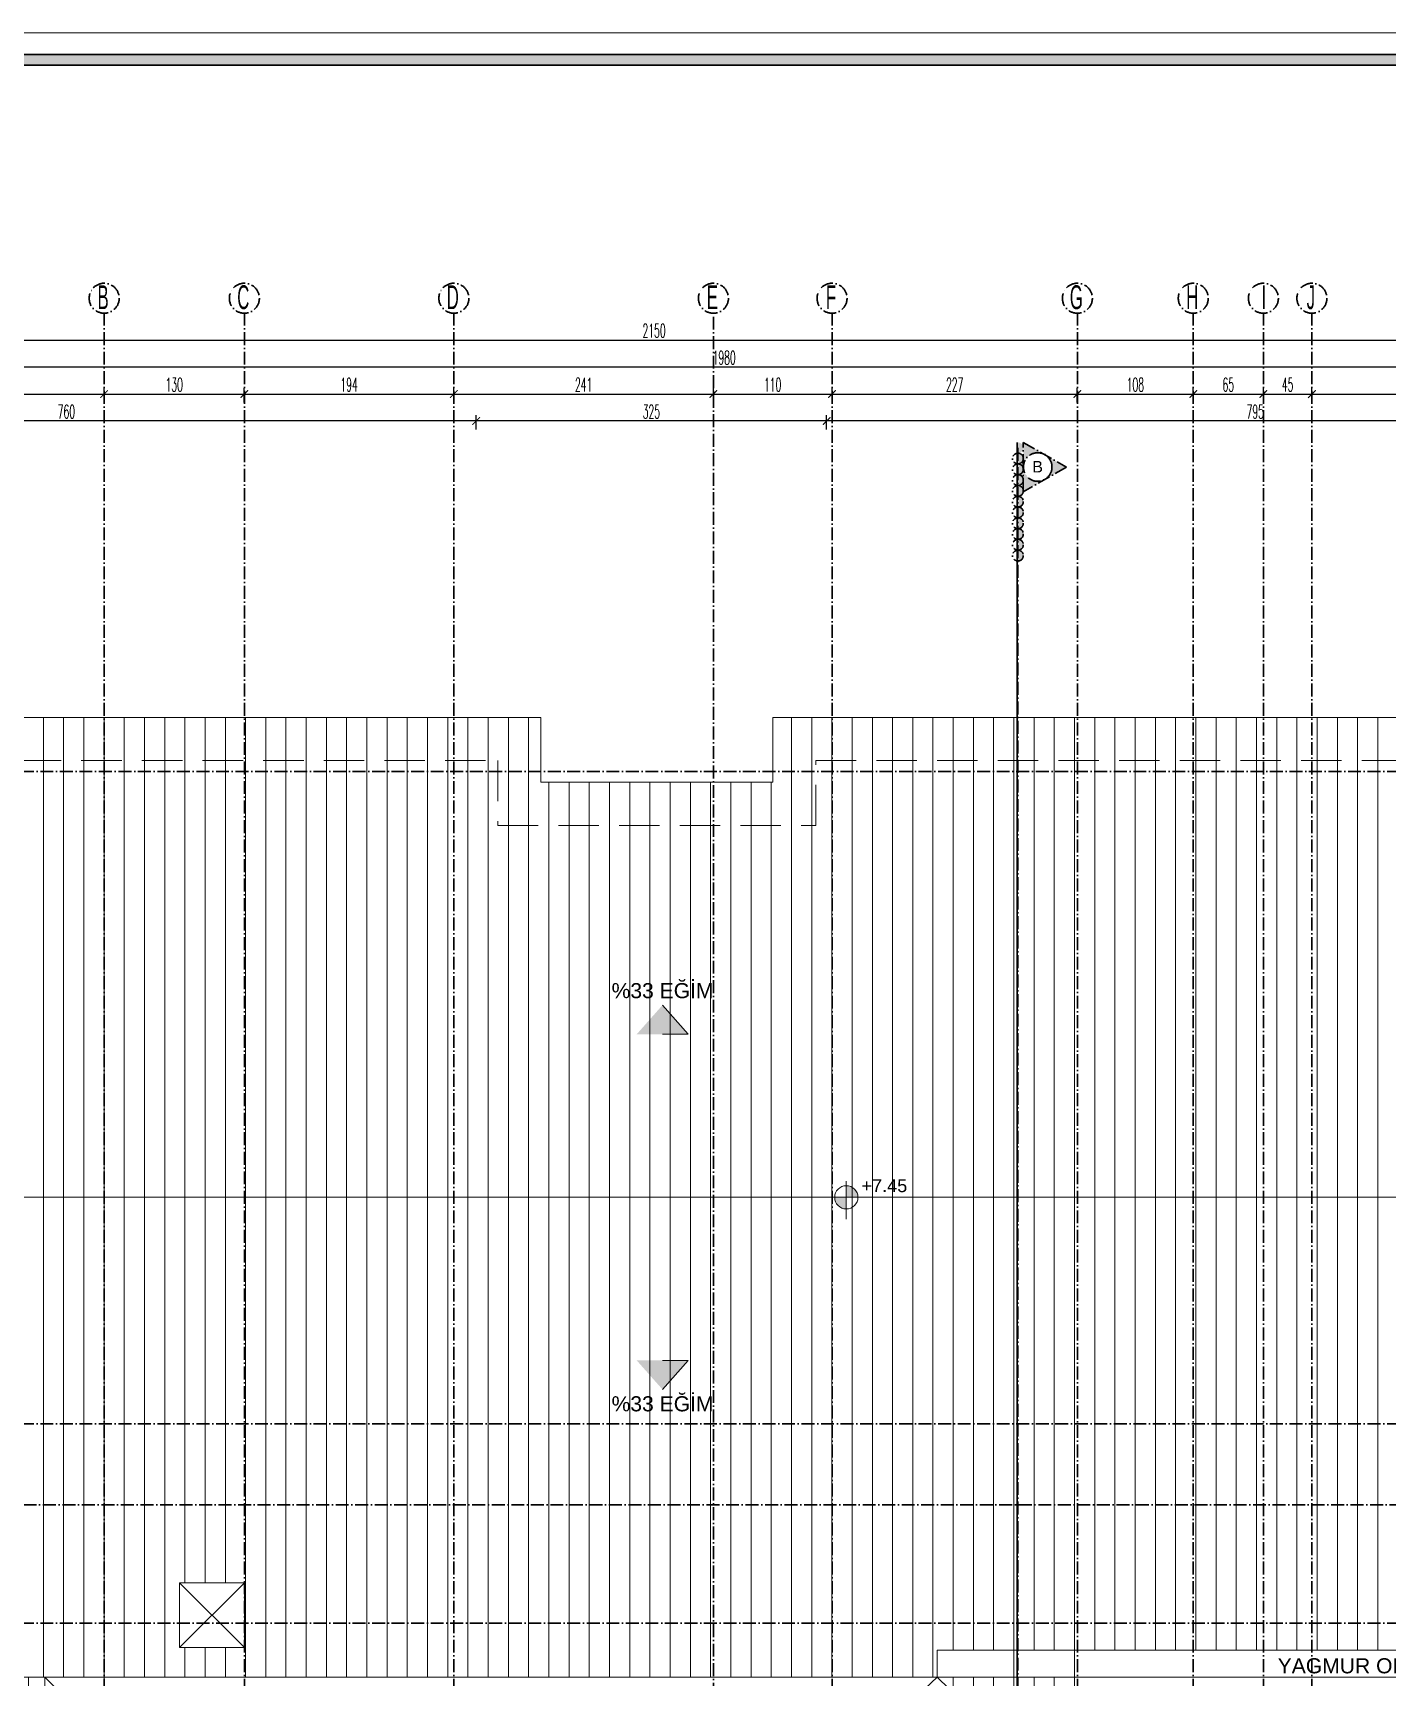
# Model space of a CAD drawing. Extents: x 775040 to 808375, y 4159409 to 4163651.
# Drawn here: x 788072 to 789327, y 4161764 to 4163289 of the extents above; entities that cross this region are included whole.
import ezdxf
from ezdxf.enums import TextEntityAlignment as Align

# ---------------------------------------------------------------- set-up
doc = ezdxf.new("R2010")
doc.units = 0
doc.header["$MEASUREMENT"] = 0
doc.header["$PDMODE"] = 3
for name, pattern in [('ACAD_ISO10W100', [18, 12, -3, 0, -3]), ('DUZ', [500, 500]), ('HIDDEN', [0.375, 0.25, -0.125])]:
    doc.linetypes.add(name, pattern=pattern)
doc.layers.get('0').update_dxf_attribs({"linetype": 'DUZ'})
for name, color, linetype, lineweight in [('KALIN', 30, 'Continuous', 18), ('yazı1', 53, 'Continuous', 15), ('Z_aks', 2, 'ACAD_ISO10W100', 30), ('Z_antet', 31, 'Continuous', 30), ('Z_dış ölçü', 115, 'Continuous', 25), ('Z_g6', 6, 'Continuous', 20), ('Z_kesit yazısı', 190, 'Continuous', 18), ('Z_kesit çizgisi', 6, 'ACAD_ISO10W100', 30), ('Z_tarama', 8, 'Continuous', 5), ('Z_yazı', 4, 'Continuous', 20), ('Z_zemin kat emsal', 1, 'Continuous', 9)]:
    doc.layers.add(name, color=color, linetype=linetype, lineweight=lineweight)
doc.styles.add('ARIAL', font='ariblk.ttf', dxfattribs={"height": 1})
doc.styles.add('KOT', font='ROMANS.SHX')
doc.styles.add('OLCUIC', font='ROMANS.SHX', dxfattribs={"width": 0.5})
doc.styles.add('SIMPLEX', font='arial.ttf', dxfattribs={"width": 0.5})
doc.dimstyles.new('ölçü 50', dxfattribs={"dimtxt": 12.5, "dimasz": 7, "dimexe": 5.3, "dimexo": 5, "dimgap": 2.5, "dimtad": 1, "dimdec": 0, "dimzin": 9, "dimdsep": 46, "dimtxsty": 'OLCUIC', "dimblk1": 'ARCHTICK', "dimblk2": 'ARCHTICK', "dimsah": 1, "dimcen": 0, "dimdle": 5.5, "dimadec": 0, "dimazin": 0, "dimtfac": 1, "dimtdec": 0, "dimtix": 1, "dimtofl": 0, "dimtmove": 1, "dimatfit": 3, "dimldrblk": 'ARCHTICK', "dimfxl": 0, "dimtolj": 1, "dimtzin": 0, "dimarcsym": 0})

# ---------------------------------------------------------------- blocks, each defined once
blk = doc.blocks.new('_ARCHTICK')
at = {"color": 0, "linetype": 'ByBlock', "const_width": 0.15}
blk.add_lwpolyline([(-0.5, -0.5), (0.5, 0.5)], dxfattribs=at)
blk = doc.blocks.new('*D900')
at = {"layer": 'Defpoints', "color": 0, "linetype": 'Continuous', "transparency": 16777216}
for p in [(788807.6, 4162928.8), (789602.6, 4162895.8), (788807.6, 4162629)]:
    blk.add_point(p, dxfattribs=at)
at = {"layer": 'Z_dış ölçü', "color": 0, "linetype": 'Continuous', "lineweight": -2, "transparency": 16777216}
for p, q in [((788807.6, 4162920.8), (788807.6, 4162934.1)), ((789602.6, 4162920.8), (789602.6, 4162934.1)), ((789608.1, 4162928.8), (788802.1, 4162928.8))]:
    blk.add_line(p, q, dxfattribs=at)
at = {"layer": 'Z_dış ölçü', "color": 0, "linetype": 'Continuous', "lineweight": -2, "transparency": 16777216, "xscale": 7, "yscale": 7, "zscale": 7, "rotation": 180}
blk.add_blockref('_ARCHTICK', (788807.6, 4162928.8), dxfattribs=at)
at = {"layer": 'Z_dış ölçü', "color": 0, "linetype": 'Continuous', "lineweight": -2, "transparency": 16777216, "xscale": 7, "yscale": 7, "zscale": 7}
blk.add_blockref('_ARCHTICK', (789602.6, 4162928.8), dxfattribs=at)
at = {"layer": 'Z_dış ölçü', "color": 0, "linetype": 'Continuous', "transparency": 16777216, "insert": (789205.1, 4162937.5), "char_height": 12.5, "attachment_point": 5, "style": 'OLCUIC'}
blk.add_mtext('\\A1;795', dxfattribs=at)
blk = doc.blocks.new('*D901')
at = {"layer": 'Defpoints', "color": 0, "linetype": 'Continuous', "transparency": 16777216}
for p in [(788482.6, 4162928.8), (788482.6, 4162629), (788807.6, 4162629)]:
    blk.add_point(p, dxfattribs=at)
at = {"layer": 'Z_dış ölçü', "color": 0, "linetype": 'Continuous', "lineweight": -2, "transparency": 16777216}
for p, q in [((788482.6, 4162920.8), (788482.6, 4162934.1)), ((788807.6, 4162920.8), (788807.6, 4162934.1)), ((788813.1, 4162928.8), (788477.1, 4162928.8))]:
    blk.add_line(p, q, dxfattribs=at)
at = {"layer": 'Z_dış ölçü', "color": 0, "linetype": 'Continuous', "lineweight": -2, "transparency": 16777216, "xscale": 7, "yscale": 7, "zscale": 7, "rotation": 180}
blk.add_blockref('_ARCHTICK', (788482.6, 4162928.8), dxfattribs=at)
at = {"layer": 'Z_dış ölçü', "color": 0, "linetype": 'Continuous', "lineweight": -2, "transparency": 16777216, "xscale": 7, "yscale": 7, "zscale": 7}
blk.add_blockref('_ARCHTICK', (788807.6, 4162928.8), dxfattribs=at)
at = {"layer": 'Z_dış ölçü', "color": 0, "linetype": 'Continuous', "transparency": 16777216, "insert": (788645.1, 4162937.5), "char_height": 12.5, "attachment_point": 5, "style": 'OLCUIC'}
blk.add_mtext('\\A1;325', dxfattribs=at)
blk = doc.blocks.new('*D902')
at = {"layer": 'Defpoints', "color": 0, "linetype": 'Continuous', "transparency": 16777216}
for p in [(787722.6, 4162928.8), (788482.6, 4162629), (787722.6, 4162613.8)]:
    blk.add_point(p, dxfattribs=at)
at = {"layer": 'Z_dış ölçü', "color": 0, "linetype": 'Continuous', "lineweight": -2, "transparency": 16777216}
for p, q in [((787722.6, 4162920.8), (787722.6, 4162934.1)), ((788482.6, 4162920.8), (788482.6, 4162934.1)), ((788488.1, 4162928.8), (787717.1, 4162928.8))]:
    blk.add_line(p, q, dxfattribs=at)
at = {"layer": 'Z_dış ölçü', "color": 0, "linetype": 'Continuous', "lineweight": -2, "transparency": 16777216, "xscale": 7, "yscale": 7, "zscale": 7, "rotation": 180}
blk.add_blockref('_ARCHTICK', (787722.6, 4162928.8), dxfattribs=at)
at = {"layer": 'Z_dış ölçü', "color": 0, "linetype": 'Continuous', "lineweight": -2, "transparency": 16777216, "xscale": 7, "yscale": 7, "zscale": 7}
blk.add_blockref('_ARCHTICK', (788482.6, 4162928.8), dxfattribs=at)
at = {"layer": 'Z_dış ölçü', "color": 0, "linetype": 'Continuous', "transparency": 16777216, "insert": (788102.6, 4162937.5), "char_height": 12.5, "attachment_point": 5, "style": 'OLCUIC'}
blk.add_mtext('\\A1;760', dxfattribs=at)
blk = doc.blocks.new('*D919')
at = {"layer": 'Defpoints', "color": 0, "linetype": 'Continuous', "transparency": 16777216}
for p in [(788137.6, 4162953.8), (787732.6, 4162928.8), (788137.6, 4162928.8)]:
    blk.add_point(p, dxfattribs=at)
at = {"layer": 'Z_dış ölçü', "color": 0, "linetype": 'Continuous', "lineweight": -2, "transparency": 16777216}
for p, q in [((787727.1, 4162953.8), (788143.1, 4162953.8)), ((787732.6, 4162945.8), (787732.6, 4162959.1)), ((788137.6, 4162945.8), (788137.6, 4162959.1))]:
    blk.add_line(p, q, dxfattribs=at)
at = {"layer": 'Z_dış ölçü', "color": 0, "linetype": 'Continuous', "lineweight": -2, "transparency": 16777216, "xscale": 7, "yscale": 7, "zscale": 7, "rotation": 180}
blk.add_blockref('_ARCHTICK', (787732.6, 4162953.8), dxfattribs=at)
at = {"layer": 'Z_dış ölçü', "color": 0, "linetype": 'Continuous', "lineweight": -2, "transparency": 16777216, "xscale": 7, "yscale": 7, "zscale": 7}
blk.add_blockref('_ARCHTICK', (788137.6, 4162953.8), dxfattribs=at)
at = {"layer": 'Z_dış ölçü', "color": 0, "linetype": 'Continuous', "transparency": 16777216, "insert": (787935.1, 4162962.5), "char_height": 12.5, "attachment_point": 5, "style": 'OLCUIC'}
blk.add_mtext('\\A1;405', dxfattribs=at)
blk = doc.blocks.new('*D920')
at = {"layer": 'Defpoints', "color": 0, "linetype": 'Continuous', "transparency": 16777216}
for p in [(788267.6, 4162953.8), (788137.6, 4162928.8), (788267.6, 4162928.8)]:
    blk.add_point(p, dxfattribs=at)
at = {"layer": 'Z_dış ölçü', "color": 0, "linetype": 'Continuous', "lineweight": -2, "transparency": 16777216}
for p, q in [((788132.1, 4162953.8), (788273.1, 4162953.8)), ((788137.6, 4162945.8), (788137.6, 4162959.1)), ((788267.6, 4162945.8), (788267.6, 4162959.1))]:
    blk.add_line(p, q, dxfattribs=at)
at = {"layer": 'Z_dış ölçü', "color": 0, "linetype": 'Continuous', "lineweight": -2, "transparency": 16777216, "xscale": 7, "yscale": 7, "zscale": 7, "rotation": 180}
blk.add_blockref('_ARCHTICK', (788137.6, 4162953.8), dxfattribs=at)
at = {"layer": 'Z_dış ölçü', "color": 0, "linetype": 'Continuous', "lineweight": -2, "transparency": 16777216, "xscale": 7, "yscale": 7, "zscale": 7}
blk.add_blockref('_ARCHTICK', (788267.6, 4162953.8), dxfattribs=at)
at = {"layer": 'Z_dış ölçü', "color": 0, "linetype": 'Continuous', "transparency": 16777216, "insert": (788202.6, 4162962.5), "char_height": 12.5, "attachment_point": 5, "style": 'OLCUIC'}
blk.add_mtext('\\A1;130', dxfattribs=at)
blk = doc.blocks.new('*D921')
at = {"layer": 'Defpoints', "color": 0, "linetype": 'Continuous', "transparency": 16777216}
for p in [(788461.9, 4162953.8), (788267.6, 4162928.8), (788461.9, 4162928.8)]:
    blk.add_point(p, dxfattribs=at)
at = {"layer": 'Z_dış ölçü', "color": 0, "linetype": 'Continuous', "lineweight": -2, "transparency": 16777216}
for p, q in [((788262.1, 4162953.8), (788467.4, 4162953.8)), ((788267.6, 4162945.8), (788267.6, 4162959.1)), ((788461.9, 4162945.8), (788461.9, 4162959.1))]:
    blk.add_line(p, q, dxfattribs=at)
at = {"layer": 'Z_dış ölçü', "color": 0, "linetype": 'Continuous', "lineweight": -2, "transparency": 16777216, "xscale": 7, "yscale": 7, "zscale": 7, "rotation": 180}
blk.add_blockref('_ARCHTICK', (788267.6, 4162953.8), dxfattribs=at)
at = {"layer": 'Z_dış ölçü', "color": 0, "linetype": 'Continuous', "lineweight": -2, "transparency": 16777216, "xscale": 7, "yscale": 7, "zscale": 7}
blk.add_blockref('_ARCHTICK', (788461.9, 4162953.8), dxfattribs=at)
at = {"layer": 'Z_dış ölçü', "color": 0, "linetype": 'Continuous', "transparency": 16777216, "insert": (788364.8, 4162962.5), "char_height": 12.5, "attachment_point": 5, "style": 'OLCUIC'}
blk.add_mtext('\\A1;194', dxfattribs=at)
blk = doc.blocks.new('*D922')
at = {"layer": 'Defpoints', "color": 0, "linetype": 'Continuous', "transparency": 16777216}
for p in [(788702.6, 4162953.8), (788461.9, 4162928.8), (788702.6, 4162928.8)]:
    blk.add_point(p, dxfattribs=at)
at = {"layer": 'Z_dış ölçü', "color": 0, "linetype": 'Continuous', "lineweight": -2, "transparency": 16777216}
for p, q in [((788456.4, 4162953.8), (788708.1, 4162953.8)), ((788461.9, 4162945.8), (788461.9, 4162959.1)), ((788702.6, 4162945.8), (788702.6, 4162959.1))]:
    blk.add_line(p, q, dxfattribs=at)
at = {"layer": 'Z_dış ölçü', "color": 0, "linetype": 'Continuous', "lineweight": -2, "transparency": 16777216, "xscale": 7, "yscale": 7, "zscale": 7, "rotation": 180}
blk.add_blockref('_ARCHTICK', (788461.9, 4162953.8), dxfattribs=at)
at = {"layer": 'Z_dış ölçü', "color": 0, "linetype": 'Continuous', "lineweight": -2, "transparency": 16777216, "xscale": 7, "yscale": 7, "zscale": 7}
blk.add_blockref('_ARCHTICK', (788702.6, 4162953.8), dxfattribs=at)
at = {"layer": 'Z_dış ölçü', "color": 0, "linetype": 'Continuous', "transparency": 16777216, "insert": (788582.3, 4162962.5), "char_height": 12.5, "attachment_point": 5, "style": 'OLCUIC'}
blk.add_mtext('\\A1;241', dxfattribs=at)
blk = doc.blocks.new('*D923')
at = {"layer": 'Defpoints', "color": 0, "linetype": 'Continuous', "transparency": 16777216}
for p in [(788812.6, 4162953.8), (788702.6, 4162928.8), (788812.6, 4162880.6)]:
    blk.add_point(p, dxfattribs=at)
at = {"layer": 'Z_dış ölçü', "color": 0, "linetype": 'Continuous', "lineweight": -2, "transparency": 16777216}
for p, q in [((788697.1, 4162953.8), (788818.1, 4162953.8)), ((788702.6, 4162945.8), (788702.6, 4162959.1)), ((788812.6, 4162945.8), (788812.6, 4162959.1))]:
    blk.add_line(p, q, dxfattribs=at)
at = {"layer": 'Z_dış ölçü', "color": 0, "linetype": 'Continuous', "lineweight": -2, "transparency": 16777216, "xscale": 7, "yscale": 7, "zscale": 7, "rotation": 180}
blk.add_blockref('_ARCHTICK', (788702.6, 4162953.8), dxfattribs=at)
at = {"layer": 'Z_dış ölçü', "color": 0, "linetype": 'Continuous', "lineweight": -2, "transparency": 16777216, "xscale": 7, "yscale": 7, "zscale": 7}
blk.add_blockref('_ARCHTICK', (788812.6, 4162953.8), dxfattribs=at)
at = {"layer": 'Z_dış ölçü', "color": 0, "linetype": 'Continuous', "transparency": 16777216, "insert": (788757.6, 4162962.5), "char_height": 12.5, "attachment_point": 5, "style": 'OLCUIC'}
blk.add_mtext('\\A1;110', dxfattribs=at)
blk = doc.blocks.new('*D924')
at = {"layer": 'Defpoints', "color": 0, "linetype": 'Continuous', "transparency": 16777216}
for p in [(789040.1, 4162953.8), (788812.6, 4162880.6), (789040.1, 4162880.6)]:
    blk.add_point(p, dxfattribs=at)
at = {"layer": 'Z_dış ölçü', "color": 0, "linetype": 'Continuous', "lineweight": -2, "transparency": 16777216}
for p, q in [((788807.1, 4162953.8), (789045.6, 4162953.8)), ((788812.6, 4162945.8), (788812.6, 4162959.1)), ((789040.1, 4162945.8), (789040.1, 4162959.1))]:
    blk.add_line(p, q, dxfattribs=at)
at = {"layer": 'Z_dış ölçü', "color": 0, "linetype": 'Continuous', "lineweight": -2, "transparency": 16777216, "xscale": 7, "yscale": 7, "zscale": 7, "rotation": 180}
blk.add_blockref('_ARCHTICK', (788812.6, 4162953.8), dxfattribs=at)
at = {"layer": 'Z_dış ölçü', "color": 0, "linetype": 'Continuous', "lineweight": -2, "transparency": 16777216, "xscale": 7, "yscale": 7, "zscale": 7}
blk.add_blockref('_ARCHTICK', (789040.1, 4162953.8), dxfattribs=at)
at = {"layer": 'Z_dış ölçü', "color": 0, "linetype": 'Continuous', "transparency": 16777216, "insert": (788926.4, 4162962.5), "char_height": 12.5, "attachment_point": 5, "style": 'OLCUIC'}
blk.add_mtext('\\A1;227', dxfattribs=at)
blk = doc.blocks.new('*D925')
at = {"layer": 'Defpoints', "color": 0, "linetype": 'Continuous', "transparency": 16777216}
for p in [(789147.6, 4162953.8), (789040.1, 4162880.6), (789147.6, 4162880.6)]:
    blk.add_point(p, dxfattribs=at)
at = {"layer": 'Z_dış ölçü', "color": 0, "linetype": 'Continuous', "lineweight": -2, "transparency": 16777216}
for p, q in [((789034.6, 4162953.8), (789153.1, 4162953.8)), ((789040.1, 4162945.8), (789040.1, 4162959.1)), ((789147.6, 4162945.8), (789147.6, 4162959.1))]:
    blk.add_line(p, q, dxfattribs=at)
at = {"layer": 'Z_dış ölçü', "color": 0, "linetype": 'Continuous', "lineweight": -2, "transparency": 16777216, "xscale": 7, "yscale": 7, "zscale": 7, "rotation": 180}
blk.add_blockref('_ARCHTICK', (789040.1, 4162953.8), dxfattribs=at)
at = {"layer": 'Z_dış ölçü', "color": 0, "linetype": 'Continuous', "lineweight": -2, "transparency": 16777216, "xscale": 7, "yscale": 7, "zscale": 7}
blk.add_blockref('_ARCHTICK', (789147.6, 4162953.8), dxfattribs=at)
at = {"layer": 'Z_dış ölçü', "color": 0, "linetype": 'Continuous', "transparency": 16777216, "insert": (789093.9, 4162962.5), "char_height": 12.5, "attachment_point": 5, "style": 'OLCUIC'}
blk.add_mtext('\\A1;108', dxfattribs=at)
blk = doc.blocks.new('*D926')
at = {"layer": 'Defpoints', "color": 0, "linetype": 'Continuous', "transparency": 16777216}
for p in [(789212.6, 4162953.8), (789147.6, 4162880.6), (789212.6, 4162880.6)]:
    blk.add_point(p, dxfattribs=at)
at = {"layer": 'Z_dış ölçü', "color": 0, "linetype": 'Continuous', "lineweight": -2, "transparency": 16777216}
for p, q in [((789142.1, 4162953.8), (789218.1, 4162953.8)), ((789147.6, 4162945.8), (789147.6, 4162959.1)), ((789212.6, 4162945.8), (789212.6, 4162959.1))]:
    blk.add_line(p, q, dxfattribs=at)
at = {"layer": 'Z_dış ölçü', "color": 0, "linetype": 'Continuous', "lineweight": -2, "transparency": 16777216, "xscale": 7, "yscale": 7, "zscale": 7, "rotation": 180}
blk.add_blockref('_ARCHTICK', (789147.6, 4162953.8), dxfattribs=at)
at = {"layer": 'Z_dış ölçü', "color": 0, "linetype": 'Continuous', "lineweight": -2, "transparency": 16777216, "xscale": 7, "yscale": 7, "zscale": 7}
blk.add_blockref('_ARCHTICK', (789212.6, 4162953.8), dxfattribs=at)
at = {"layer": 'Z_dış ölçü', "color": 0, "linetype": 'Continuous', "transparency": 16777216, "insert": (789180.1, 4162962.5), "char_height": 12.5, "attachment_point": 5, "style": 'OLCUIC'}
blk.add_mtext('\\A1;65', dxfattribs=at)
blk = doc.blocks.new('*D927')
at = {"layer": 'Defpoints', "color": 0, "linetype": 'Continuous', "transparency": 16777216}
for p in [(789257.6, 4162953.8), (789212.6, 4162880.6), (789257.6, 4162880.6)]:
    blk.add_point(p, dxfattribs=at)
at = {"layer": 'Z_dış ölçü', "color": 0, "linetype": 'Continuous', "lineweight": -2, "transparency": 16777216}
for p, q in [((789207.1, 4162953.8), (789263.1, 4162953.8)), ((789212.6, 4162945.8), (789212.6, 4162959.1)), ((789257.6, 4162945.8), (789257.6, 4162959.1))]:
    blk.add_line(p, q, dxfattribs=at)
at = {"layer": 'Z_dış ölçü', "color": 0, "linetype": 'Continuous', "lineweight": -2, "transparency": 16777216, "xscale": 7, "yscale": 7, "zscale": 7, "rotation": 180}
blk.add_blockref('_ARCHTICK', (789212.6, 4162953.8), dxfattribs=at)
at = {"layer": 'Z_dış ölçü', "color": 0, "linetype": 'Continuous', "lineweight": -2, "transparency": 16777216, "xscale": 7, "yscale": 7, "zscale": 7}
blk.add_blockref('_ARCHTICK', (789257.6, 4162953.8), dxfattribs=at)
at = {"layer": 'Z_dış ölçü', "color": 0, "linetype": 'Continuous', "transparency": 16777216, "insert": (789235.1, 4162962.5), "char_height": 12.5, "attachment_point": 5, "style": 'OLCUIC'}
blk.add_mtext('\\A1;45', dxfattribs=at)
blk = doc.blocks.new('*D928')
at = {"layer": 'Defpoints', "color": 0, "linetype": 'Continuous', "transparency": 16777216}
for p in [(789592.6, 4162953.8), (789257.6, 4162880.6), (789592.6, 4162880.6)]:
    blk.add_point(p, dxfattribs=at)
at = {"layer": 'Z_dış ölçü', "color": 0, "linetype": 'Continuous', "lineweight": -2, "transparency": 16777216}
for p, q in [((789252.1, 4162953.8), (789598.1, 4162953.8)), ((789257.6, 4162945.8), (789257.6, 4162959.1)), ((789592.6, 4162945.8), (789592.6, 4162959.1))]:
    blk.add_line(p, q, dxfattribs=at)
at = {"layer": 'Z_dış ölçü', "color": 0, "linetype": 'Continuous', "lineweight": -2, "transparency": 16777216, "xscale": 7, "yscale": 7, "zscale": 7, "rotation": 180}
blk.add_blockref('_ARCHTICK', (789257.6, 4162953.8), dxfattribs=at)
at = {"layer": 'Z_dış ölçü', "color": 0, "linetype": 'Continuous', "lineweight": -2, "transparency": 16777216, "xscale": 7, "yscale": 7, "zscale": 7}
blk.add_blockref('_ARCHTICK', (789592.6, 4162953.8), dxfattribs=at)
at = {"layer": 'Z_dış ölçü', "color": 0, "linetype": 'Continuous', "transparency": 16777216, "insert": (789425.1, 4162962.5), "char_height": 12.5, "attachment_point": 5, "style": 'OLCUIC'}
blk.add_mtext('\\A1;335', dxfattribs=at)
blk = doc.blocks.new('*D932')
at = {"layer": 'Defpoints', "color": 0, "linetype": 'Continuous', "transparency": 16777216}
for p in [(787722.6, 4162978.8), (787722.6, 4162953.8), (789702.6, 4162953.8)]:
    blk.add_point(p, dxfattribs=at)
at = {"layer": 'Z_dış ölçü', "color": 0, "linetype": 'Continuous', "lineweight": -2, "transparency": 16777216}
for p, q in [((789708.1, 4162978.8), (787717.1, 4162978.8)), ((787722.6, 4162970.8), (787722.6, 4162984.1)), ((789702.6, 4162970.8), (789702.6, 4162984.1))]:
    blk.add_line(p, q, dxfattribs=at)
at = {"layer": 'Z_dış ölçü', "color": 0, "linetype": 'Continuous', "lineweight": -2, "transparency": 16777216, "xscale": 7, "yscale": 7, "zscale": 7, "rotation": 180}
blk.add_blockref('_ARCHTICK', (787722.6, 4162978.8), dxfattribs=at)
at = {"layer": 'Z_dış ölçü', "color": 0, "linetype": 'Continuous', "lineweight": -2, "transparency": 16777216, "xscale": 7, "yscale": 7, "zscale": 7}
blk.add_blockref('_ARCHTICK', (789702.6, 4162978.8), dxfattribs=at)
at = {"layer": 'Z_dış ölçü', "color": 0, "linetype": 'Continuous', "transparency": 16777216, "insert": (788712.6, 4162987.5), "char_height": 12.5, "attachment_point": 5, "style": 'OLCUIC'}
blk.add_mtext('\\A1;1980', dxfattribs=at)
blk = doc.blocks.new('*D934')
at = {"layer": 'Defpoints', "color": 0, "linetype": 'Continuous', "transparency": 16777216}
for p in [(789722.6, 4163003.8), (787572.6, 4162977.4), (789722.6, 4162977.4)]:
    blk.add_point(p, dxfattribs=at)
at = {"layer": 'Z_dış ölçü', "color": 0, "linetype": 'Continuous', "lineweight": -2, "transparency": 16777216}
for p, q in [((787572.6, 4162995.8), (787572.6, 4163009.1)), ((789722.6, 4162995.8), (789722.6, 4163009.1)), ((787567.1, 4163003.8), (789728.1, 4163003.8))]:
    blk.add_line(p, q, dxfattribs=at)
at = {"layer": 'Z_dış ölçü', "color": 0, "linetype": 'Continuous', "lineweight": -2, "transparency": 16777216, "xscale": 7, "yscale": 7, "zscale": 7, "rotation": 180}
blk.add_blockref('_ARCHTICK', (787572.6, 4163003.8), dxfattribs=at)
at = {"layer": 'Z_dış ölçü', "color": 0, "linetype": 'Continuous', "lineweight": -2, "transparency": 16777216, "xscale": 7, "yscale": 7, "zscale": 7}
blk.add_blockref('_ARCHTICK', (789722.6, 4163003.8), dxfattribs=at)
at = {"layer": 'Z_dış ölçü', "color": 0, "linetype": 'Continuous', "transparency": 16777216, "insert": (788647.6, 4163012.5), "char_height": 12.5, "attachment_point": 5, "style": 'OLCUIC'}
blk.add_mtext('\\A1;2150', dxfattribs=at)

msp = doc.modelspace()

# ---------------------------------------------------------------- hatches: boundary and pattern name
at = {"layer": 'Z_antet'}
msp.add_hatch(color=256, dxfattribs=at).paths.add_polyline_path([(787057.64, 4159743.65), (787057.64, 4159438.75), (790347.64, 4159438.75), (790347.64, 4163258.75), (787057.64, 4163258.75), (787057.64, 4159741.15), (787047.64, 4159741.15), (787047.64, 4163268.75), (790357.64, 4163268.75), (790357.64, 4159428.75), (787047.64, 4159428.75), (787047.64, 4159743.65)])
at = {"layer": 'Z_kesit çizgisi', "lineweight": 30}
h = msp.add_hatch(color=256, dxfattribs=at)
h.paths.add_polyline_path([(788985.02, 4162808.99), (788985.02, 4162798.99, 1)])
h.paths.add_polyline_path([(788985.02, 4162818.99), (788985.02, 4162808.99, 1)])
h.paths.add_polyline_path([(788985.02, 4162828.99), (788985.02, 4162818.99, 1)])
h.paths.add_polyline_path([(788985.02, 4162838.99), (788985.02, 4162828.99, 1)])
h.paths.add_polyline_path([(788985.02, 4162848.99), (788985.02, 4162838.99, 1)])
h.paths.add_polyline_path([(788985.02, 4162858.99), (788985.02, 4162848.99, 1)])
h.paths.add_polyline_path([(788985.02, 4162868.99), (788985.02, 4162858.99, 1)])
h.paths.add_polyline_path([(788985.02, 4162878.99), (788985.02, 4162868.99, 1)])
h.paths.add_polyline_path([(788985.02, 4162888.99), (788985.02, 4162878.99, 1)])
h.paths.add_polyline_path([(788985.02, 4162898.99), (788985.02, 4162888.99, 1)])
h.paths.add_polyline_path([(788985.02, 4162908.99), (788985.02, 4162898.99, 1)])
h = msp.add_hatch(color=256, dxfattribs=at)
h.paths.add_polyline_path([(789030.02, 4162886.08), (789010.02, 4162897.54, -0.5750713), (789010.02, 4162874.62)])
h.paths.add_polyline_path([(789003.35, 4162899.33, -0.1290494), (789009.86, 4162897.63), (788990.02, 4162908.99), (788990.02, 4162886.08), (788990.02, 4162863.17), (789009.86, 4162874.53, -0.1290494), (789003.35, 4162872.82, -1)])
at = {"layer": 'Z_tarama'}
h = msp.add_hatch(dxfattribs=at)
h.set_pattern_fill('NET', color=256, scale=220, style=0)
h.paths.add_polyline_path([(788082.64, 4161763.75), (788045.13, 4161763.75), (788045.13, 4161733.75), (787955.13, 4161733.75), (787955.13, 4161763.75), (787722.64, 4161763.75), (787722.64, 4161373.75), (787722.64, 4160983.75), (788082.64, 4160983.75)])
at = {"layer": 'Z_yazı'}
for points in [[(788655.36, 4162386.95), (788679.27, 4162359.96), (788655.36, 4162359.96), (788631.45, 4162359.96)], [(788655.36, 4162030.56), (788679.27, 4162057.55), (788655.36, 4162057.55), (788631.45, 4162057.55)]]:
    msp.add_hatch(color=256, dxfattribs=at).paths.add_polyline_path(points)
at = {"layer": 'Z_yazı', "linetype": 'Continuous'}
h = msp.add_hatch(color=256, dxfattribs=at)
h.paths.add_polyline_path([(788825.87, 4162219.55), (788825.87, 4162208.75), (788836.67, 4162208.75, 0.4142136)])
h.paths.add_polyline_path([(788825.87, 4162208.75), (788815.07, 4162208.75, 0.4142136), (788825.87, 4162197.95)])

# ---------------------------------------------------------------- linework, layer by layer
at = {"layer": 'KALIN'}
msp.add_lwpolyline([(786907.64, 4163288.75), (786907.64, 4159408.75), (790377.64, 4159408.75), (790377.64, 4163288.75)], close=True, dxfattribs=at)
msp.add_lwpolyline([(786927.64, 4159741.15), (786927.64, 4163288.75), (790377.64, 4163288.75), (790377.64, 4159408.75), (786927.64, 4159408.75), (786927.64, 4159743.65)], dxfattribs=at)
at = {"layer": 'Z_aks'}
for p, q in [((788137.64, 4159668.75), (788137.64, 4163028.75)), ((788267.64, 4159668.75), (788267.64, 4163028.75)), ((788461.92, 4159668.75), (788461.92, 4163028.75)), ((788702.64, 4160606.25), (788702.64, 4163028.75)), ((788812.64, 4159668.75), (788812.64, 4163028.75)), ((789040.14, 4159668.75), (789040.14, 4163028.75)), ((789147.64, 4159668.75), (789147.64, 4163028.75)), ((789212.64, 4159668.75), (789212.64, 4163028.75)), ((789257.64, 4159668.75), (789257.64, 4163028.75)), ((790117.64, 4162603.75), (787307.64, 4162603.75)), ((790117.64, 4161998.75), (787307.64, 4161998.75)), ((790117.64, 4161813.75), (787307.64, 4161813.75))]:
    msp.add_line(p, q, dxfattribs=at)
for centre in [(788137.64, 4163042.66), (788267.64, 4163042.66), (788461.92, 4163042.66), (788702.64, 4163042.66), (788812.64, 4163042.66), (789040.14, 4163042.66), (789147.64, 4163042.66), (789212.64, 4163042.66), (789257.64, 4163042.66)]:
    msp.add_circle(centre, 13.91, dxfattribs=at)
at = {"layer": 'Z_antet'}
msp.add_lwpolyline([(787057.64, 4159743.65), (787057.64, 4159438.75), (790347.64, 4159438.75), (790347.64, 4163258.75), (787057.64, 4163258.75), (787057.64, 4159741.15), (787047.64, 4159741.15), (787047.64, 4163268.75), (790357.64, 4163268.75), (790357.64, 4159428.75), (787047.64, 4159428.75), (787047.64, 4159743.65)], close=True, dxfattribs=at)
at = {"layer": 'Z_g6', "linetype": 'Continuous'}
for p, q in [((787682.64, 4162653.75), (788542.64, 4162653.75)), ((788542.64, 4162653.75), (788542.64, 4162593.75)), ((788757.64, 4162593.75), (788757.64, 4162653.75)), ((788757.64, 4162653.75), (789642.64, 4162653.75)), ((788542.64, 4162593.75), (788757.64, 4162593.75)), ((787652.64, 4162208.75), (789642.64, 4162208.75)), ((788207.64, 4161851.25), (788267.64, 4161791.25)), ((788267.64, 4161851.25), (788207.64, 4161791.25)), ((788910.14, 4161788.75), (789712.64, 4161788.75)), ((788910.14, 4161763.75), (788910.14, 4161788.75)), ((788045.13, 4161763.75), (788910.14, 4161763.75)), ((788082.64, 4160983.75), (788082.64, 4161763.75)), ((788082.64, 4161763.75), (788871, 4160983.75)), ((788910.14, 4161763.75), (788082.64, 4160983.75)), ((788082.64, 4161683.75), (788082.64, 4161763.75)), ((788118.75, 4161763.75), (788951.25, 4161763.75)), ((788910.14, 4161763.75), (789672.98, 4161763.75)), ((788910.14, 4161763.75), (789712.64, 4161763.75))]:
    msp.add_line(p, q, dxfattribs=at)
msp.add_lwpolyline([(788267.64, 4161851.25), (788267.64, 4161791.25), (788207.64, 4161791.25), (788207.64, 4161851.25)], close=True, dxfattribs=at)
msp.add_lwpolyline([(788910.14, 4161763.75), (789712.64, 4160983.75)], dxfattribs=at)
at = {"layer": 'Z_kesit çizgisi', "linetype": 'Continuous'}
msp.add_line((788984.3, 4162908.7), (788984.3, 4159734.81), dxfattribs=at)
at = {"layer": 'Z_kesit çizgisi'}
for p, q in [((788985.02, 4162903.99), (788985.02, 4160704.69)), ((787121.54, 4161923.57), (790079.03, 4161923.57))]:
    msp.add_line(p, q, dxfattribs=at)
at = {"layer": 'Z_kesit çizgisi', "lineweight": 30}
msp.add_lwpolyline([(789030.02, 4162886.08), (788990.02, 4162863.17), (788990.02, 4162886.08), (788990.02, 4162908.99)], close=True, dxfattribs=at)
for centre, radius in [((789003.35, 4162886.08), 13.25), ((788985.02, 4162893.99), 5), ((788985.02, 4162883.99), 5), ((788985.02, 4162873.99), 5), ((788985.02, 4162863.99), 5), ((788985.02, 4162853.99), 5), ((788985.02, 4162843.99), 5), ((788985.02, 4162833.99), 5), ((788985.02, 4162823.99), 5), ((788985.02, 4162813.99), 5), ((788985.02, 4162803.99), 5)]:
    msp.add_circle(centre, radius, dxfattribs=at)
at = {"layer": 'Z_tarama'}
for p, q in [((788081.25, 4162208.75), (788081.25, 4162653.75)), ((788100, 4162208.75), (788100, 4162653.75)), ((788118.75, 4162208.75), (788118.75, 4162653.75)), ((788137.5, 4162208.75), (788137.5, 4162653.75)), ((788156.25, 4162208.75), (788156.25, 4162653.75)), ((788175, 4162208.75), (788175, 4162653.75)), ((788193.75, 4162208.75), (788193.75, 4162653.75)), ((788212.5, 4162208.75), (788212.5, 4162653.75)), ((788231.25, 4162208.75), (788231.25, 4162653.75)), ((788250, 4162208.75), (788250, 4162653.75)), ((788268.75, 4162208.75), (788268.75, 4162653.75)), ((788287.5, 4162208.75), (788287.5, 4162653.75)), ((788306.25, 4162208.75), (788306.25, 4162653.75)), ((788325, 4162208.75), (788325, 4162653.75)), ((788343.75, 4162208.75), (788343.75, 4162653.75)), ((788362.5, 4162208.75), (788362.5, 4162653.75)), ((788381.25, 4162208.75), (788381.25, 4162653.75)), ((788400, 4162208.75), (788400, 4162653.75)), ((788418.75, 4162208.75), (788418.75, 4162653.75)), ((788437.5, 4162208.75), (788437.5, 4162653.75)), ((788456.25, 4162208.75), (788456.25, 4162653.75)), ((788475, 4162208.75), (788475, 4162653.75)), ((788493.75, 4162208.75), (788493.75, 4162653.75)), ((788512.5, 4162208.75), (788512.5, 4162653.75)), ((788531.25, 4162208.75), (788531.25, 4162653.75)), ((788775, 4162208.75), (788775, 4162653.75)), ((788793.75, 4162208.75), (788793.75, 4162653.75)), ((788812.5, 4162208.75), (788812.5, 4162653.75)), ((788831.25, 4162208.75), (788831.25, 4162653.75)), ((788850, 4162208.75), (788850, 4162653.75)), ((788868.75, 4162208.75), (788868.75, 4162653.75)), ((788887.5, 4162208.75), (788887.5, 4162653.75)), ((788906.25, 4162208.75), (788906.25, 4162653.75)), ((788925, 4162208.75), (788925, 4162653.75)), ((788943.75, 4162208.75), (788943.75, 4162653.75)), ((788962.5, 4162208.75), (788962.5, 4162653.75)), ((788981.25, 4162208.75), (788981.25, 4162653.75)), ((789000, 4162208.75), (789000, 4162653.75)), ((789018.75, 4162208.75), (789018.75, 4162653.75)), ((789037.5, 4162208.75), (789037.5, 4162653.75)), ((789056.25, 4162208.75), (789056.25, 4162653.75)), ((789075, 4162208.75), (789075, 4162653.75)), ((789093.75, 4162208.75), (789093.75, 4162653.75)), ((789112.5, 4162208.75), (789112.5, 4162653.75)), ((789131.25, 4162208.75), (789131.25, 4162653.75)), ((789150, 4162208.75), (789150, 4162653.75)), ((789168.75, 4162208.75), (789168.75, 4162653.75)), ((789187.5, 4162208.75), (789187.5, 4162653.75)), ((789206.25, 4162208.75), (789206.25, 4162653.75)), ((789225, 4162208.75), (789225, 4162653.75)), ((789243.75, 4162208.75), (789243.75, 4162653.75)), ((789262.5, 4162208.75), (789262.5, 4162653.75)), ((789281.25, 4162208.75), (789281.25, 4162653.75)), ((789300, 4162208.75), (789300, 4162653.75)), ((789318.75, 4162208.75), (789318.75, 4162653.75)), ((788550, 4162208.75), (788550, 4162593.75)), ((788568.75, 4162208.75), (788568.75, 4162593.75)), ((788587.5, 4162208.75), (788587.5, 4162593.75)), ((788606.25, 4162208.75), (788606.25, 4162593.75)), ((788625, 4162208.75), (788625, 4162593.75)), ((788643.75, 4162208.75), (788643.75, 4162593.75)), ((788662.5, 4162208.75), (788662.5, 4162593.75)), ((788681.25, 4162208.75), (788681.25, 4162593.75)), ((788700, 4162208.75), (788700, 4162593.75)), ((788718.75, 4162208.75), (788718.75, 4162593.75)), ((788737.5, 4162208.75), (788737.5, 4162593.75)), ((788756.25, 4162208.75), (788756.25, 4162593.75)), ((788081.25, 4161763.75), (788081.25, 4162208.75)), ((788100, 4161763.75), (788100, 4162208.75)), ((788118.75, 4161763.75), (788118.75, 4162208.75)), ((788137.5, 4161763.75), (788137.5, 4162208.75)), ((788156.25, 4161763.75), (788156.25, 4162208.75)), ((788175, 4161763.75), (788175, 4162208.75)), ((788193.75, 4161763.75), (788193.75, 4162208.75)), ((788212.5, 4161851.25), (788212.5, 4162208.75)), ((788231.25, 4161851.25), (788231.25, 4162208.75)), ((788250, 4161851.25), (788250, 4162208.75)), ((788268.75, 4161763.75), (788268.75, 4162208.75)), ((788287.5, 4161763.75), (788287.5, 4162208.75)), ((788306.25, 4161763.75), (788306.25, 4162208.75)), ((788325, 4161763.75), (788325, 4162208.75)), ((788343.75, 4161763.75), (788343.75, 4162208.75)), ((788362.5, 4161763.75), (788362.5, 4162208.75)), ((788381.25, 4161763.75), (788381.25, 4162208.75)), ((788400, 4161763.75), (788400, 4162208.75)), ((788418.75, 4161763.75), (788418.75, 4162208.75)), ((788437.5, 4161763.75), (788437.5, 4162208.75)), ((788456.25, 4161763.75), (788456.25, 4162208.75)), ((788475, 4161763.75), (788475, 4162208.75)), ((788493.75, 4161763.75), (788493.75, 4162208.75)), ((788512.5, 4161763.75), (788512.5, 4162208.75)), ((788531.25, 4161763.75), (788531.25, 4162208.75)), ((788550, 4161763.75), (788550, 4162208.75)), ((788568.75, 4161763.75), (788568.75, 4162208.75)), ((788587.5, 4161763.75), (788587.5, 4162208.75)), ((788606.25, 4161763.75), (788606.25, 4162208.75)), ((788625, 4161763.75), (788625, 4162208.75)), ((788643.75, 4161763.75), (788643.75, 4162208.75)), ((788662.5, 4161763.75), (788662.5, 4162208.75)), ((788681.25, 4161763.75), (788681.25, 4162208.75)), ((788700, 4161763.75), (788700, 4162208.75)), ((788718.75, 4161763.75), (788718.75, 4162208.75)), ((788737.5, 4161763.75), (788737.5, 4162208.75)), ((788756.25, 4161763.75), (788756.25, 4162208.75)), ((788775, 4161763.75), (788775, 4162208.75)), ((788793.75, 4161763.75), (788793.75, 4162208.75)), ((788812.5, 4161763.75), (788812.5, 4162208.75)), ((788831.25, 4161763.75), (788831.25, 4162208.75)), ((788850, 4161763.75), (788850, 4162208.75)), ((788868.75, 4161763.75), (788868.75, 4162208.75)), ((788887.5, 4161763.75), (788887.5, 4162208.75)), ((788906.25, 4161763.75), (788906.25, 4162208.75)), ((788925, 4161788.75), (788925, 4162208.75)), ((788943.75, 4161788.75), (788943.75, 4162208.75)), ((788962.5, 4161788.75), (788962.5, 4162208.75)), ((788981.25, 4161763.75), (788981.25, 4162208.75)), ((789000, 4161788.75), (789000, 4162208.75)), ((789018.75, 4161788.75), (789018.75, 4162208.75)), ((789037.5, 4161763.75), (789037.5, 4162208.75)), ((789056.25, 4161788.75), (789056.25, 4162208.75)), ((789075, 4161788.75), (789075, 4162208.75)), ((789093.75, 4161788.75), (789093.75, 4162208.75)), ((789112.5, 4161788.75), (789112.5, 4162208.75)), ((789131.25, 4161788.75), (789131.25, 4162208.75)), ((789150, 4161788.75), (789150, 4162208.75)), ((789168.75, 4161788.75), (789168.75, 4162208.75)), ((789187.5, 4161788.75), (789187.5, 4162208.75)), ((789206.25, 4161788.75), (789206.25, 4162208.75)), ((789225, 4161788.75), (789225, 4162208.75)), ((789243.75, 4161788.75), (789243.75, 4162208.75)), ((789262.5, 4161788.75), (789262.5, 4162208.75)), ((789281.25, 4161788.75), (789281.25, 4162208.75)), ((789300, 4161788.75), (789300, 4162208.75)), ((789318.75, 4161788.75), (789318.75, 4162208.75)), ((788212.5, 4161763.75), (788212.5, 4161791.25)), ((788231.25, 4161763.75), (788231.25, 4161791.25)), ((788250, 4161763.75), (788250, 4161791.25)), ((788137.5, 4161709.48), (788137.5, 4161763.75)), ((788925, 4161749.83), (788925, 4161763.75)), ((788943.75, 4161732.27), (788943.75, 4161763.75)), ((788962.5, 4161714.7), (788962.5, 4161763.75)), ((788981.25, 4161697.13), (788981.25, 4161763.75)), ((789000, 4161679.56), (789000, 4161763.75)), ((789018.75, 4161662), (789018.75, 4161763.75)), ((789037.5, 4161644.43), (789037.5, 4161763.75))]:
    msp.add_line(p, q, dxfattribs=at)
at = {"layer": 'Z_yazı', "linetype": 'Continuous'}
for p, q in [((788825.87, 4162223.87), (788825.87, 4162188.63)), ((788810.75, 4162208.75), (788884.09, 4162208.75))]:
    msp.add_line(p, q, dxfattribs=at)
at = {"layer": 'Z_yazı'}
for points in [[(788655.36, 4162386.95), (788679.27, 4162359.96), (788655.36, 4162359.96)], [(788655.36, 4162030.56), (788679.27, 4162057.55), (788655.36, 4162057.55)]]:
    msp.add_lwpolyline(points, dxfattribs=at)
at = {"layer": 'Z_yazı', "linetype": 'Continuous'}
msp.add_circle((788825.87, 4162208.75), 10.8, dxfattribs=at)
at = {"layer": 'Z_zemin kat emsal', "linetype": 'HIDDEN', "ltscale": 150}
msp.add_lwpolyline([(787722.64, 4162613.75), (788502.64, 4162613.75), (788502.64, 4162553.75), (788797.64, 4162553.75), (788797.64, 4162613.75), (789602.64, 4162613.75), (789602.64, 4161643.75), (789672.64, 4161643.75), (789672.64, 4160678.75), (789602.64, 4160678.75), (789602.64, 4160083.75), (788692.64, 4160083.75), (788692.64, 4160183.75), (787722.64, 4160183.75), (787722.64, 4160943.75), (788122.64, 4160943.75), (788122.64, 4161723.75), (787915.13, 4161723.75), (787915.13, 4161803.75), (787722.64, 4161803.75), (787722.64, 4162613.75)], dxfattribs=at)

# ---------------------------------------------------------------- texts
at = {"layer": 'yazı1', "ltscale": 0.01, "style": 'SIMPLEX', "width": 0.5}
for s, p in [('B', (788136.64, 4163043.58)), ('C', (788266.64, 4163043.58)), ('D', (788460.92, 4163043.58)), ('E', (788701.64, 4163043.58)), ('F', (788811.64, 4163043.58)), ('G', (789039.14, 4163043.58)), ('H', (789146.64, 4163043.58)), ('I', (789213.05, 4163043.58)), ('J', (789256.64, 4163043.58))]:
    msp.add_text(s, height=22.14, dxfattribs=at).set_placement(p, align=Align.MIDDLE_CENTER)
at = {"layer": 'Z_kesit yazısı', "insert": (789003.25, 4162886.4), "char_height": 10.66, "width": 187.9858, "attachment_point": 5, "style": 'KOT'}
msp.add_mtext('{\\fArial|b0|i0|c162|p34;B}', dxfattribs=at)
at = {"layer": 'Z_yazı', "char_height": 14, "width": 187.9858, "attachment_point": 5, "style": 'ARIAL'}
for s, insert in [('{\\fArial|b0|i0|c162|p34;%33 EĞİM}', (788655.47, 4162400.35)), ('{\\fArial|b0|i0|c162|p34;%33 EĞİM}', (788655.47, 4162017.16)), ('{\\fArial|b0|i0|c162|p34;YAGMUR OLUGU}', (789306.29, 4161774.17))]:
    msp.add_mtext(s, dxfattribs=dict(at, insert=insert))
at = {"layer": 'Z_yazı', "linetype": 'Continuous', "insert": (788861.18, 4162219.47), "char_height": 12, "width": 44.2597, "attachment_point": 5, "style": 'ARIAL'}
msp.add_mtext('{\\fArial|b0|i0|c162|p34;+7.45}', dxfattribs=at)

# ---------------------------------------------------------------- dimensions: what is measured, and where the dimension line sits
at = {"layer": 'Z_dış ölçü', "linetype": 'Continuous'}
for base, p1, p2, picture, middle in [((789722.64, 4163003.75), (787572.64, 4162977.4), (789722.64, 4162977.4), '*D934', (788647.64, 4163012.5)), ((787722.64, 4162978.75), (789702.64, 4162953.75), (787722.64, 4162953.75), '*D932', (788712.64, 4162987.5)), ((788137.64, 4162953.75), (787732.64, 4162928.75), (788137.64, 4162928.75), '*D919', (787935.14, 4162962.5)), ((788267.64, 4162953.75), (788137.64, 4162928.75), (788267.64, 4162928.75), '*D920', (788202.64, 4162962.5)), ((788461.92, 4162953.75), (788267.64, 4162928.75), (788461.92, 4162928.75), '*D921', (788364.78, 4162962.5)), ((788702.64, 4162953.75), (788461.92, 4162928.75), (788702.64, 4162928.75), '*D922', (788582.28, 4162962.5)), ((788812.64, 4162953.75), (788702.64, 4162928.75), (788812.64, 4162880.55), '*D923', (788757.64, 4162962.5)), ((789040.14275185, 4162953.75499182), (788812.64275188, 4162880.55387557), (789040.14275185, 4162880.55387557), '*D924', (788926.39275186, 4162962.50499182)), ((789147.64275188, 4162953.75499182), (789040.14275185, 4162880.55387557), (789147.64275188, 4162880.55387557), '*D925', (789093.89275186, 4162962.50499182)), ((789212.64, 4162953.75), (789147.64, 4162880.55), (789212.64, 4162880.55), '*D926', (789180.14, 4162962.5)), ((789257.64, 4162953.75), (789212.64, 4162880.55), (789257.64, 4162880.55), '*D927', (789235.14, 4162962.5)), ((789592.64, 4162953.75), (789257.64, 4162880.55), (789592.64, 4162880.55), '*D928', (789425.14, 4162962.5)), ((787722.64, 4162928.75), (788482.64, 4162629.01), (787722.64, 4162613.75), '*D902', (788102.64, 4162937.5)), ((788482.64, 4162928.75), (788807.64, 4162629.01), (788482.64, 4162629.01), '*D901', (788645.14, 4162937.5)), ((788807.64, 4162928.75), (789602.64, 4162895.75), (788807.64, 4162629.01), '*D900', (789205.14, 4162937.5))]:
    dim = msp.add_linear_dim(base=base, p1=p1, p2=p2, dimstyle='ölçü 50', override={"dimfxl": 8}, dxfattribs=at)
    dim.commit()
    dim.dimension.update_dxf_attribs({"geometry": picture, "text_midpoint": middle})

doc.saveas('drawing.dxf')
